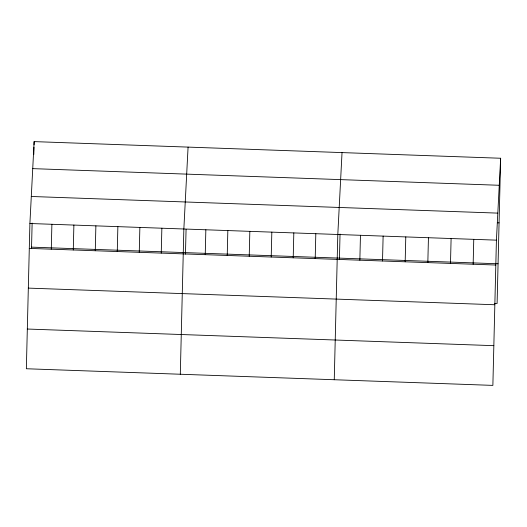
<?xml version="1.0" encoding="UTF-8"?>
<svg xmlns="http://www.w3.org/2000/svg" width="527" height="527" viewBox="0 0 527 527"><rect width="100%" height="100%" fill="white"/><g stroke="black" fill="none" stroke-linecap="round" stroke-linejoin="round"><path stroke-width="0.79" d="M29.901 223.501L26.35 368.748L492.87 385.389L496.421 240.147L500.65 158.252L34.13 141.611L29.901 223.501L496.421 240.147M31.508 248.698L32.134 223.066M33.814 154.457L33.991 147.231M34.051 144.826L34.13 141.611M51.284 249.179L51.89 224.291M73.279 249.963L73.885 225.075M95.268 250.747L95.881 225.859M117.264 251.531L117.87 226.643M139.26 252.314L139.866 227.427M161.249 253.105L161.861 228.211M180.3 374.236L183.851 228.995L188.08 147.105M185.464 254.185L186.071 229.364M205.24 254.673L205.846 229.779M227.229 255.457L227.835 230.562M249.225 256.241L249.831 231.346M271.214 257.024L271.827 232.13M293.21 257.808L293.816 232.914M315.205 258.592L315.811 233.705M334.256 379.73L337.807 234.489L342.03 152.593M339.414 259.679L340.04 234.054M359.855 260.186L360.461 235.292M382.516 260.997L383.122 236.103M405.177 261.8L405.783 236.913M427.832 262.611L428.444 237.717M450.493 263.421L451.105 238.527M473.154 264.225L473.76 239.337M500.65 158.252L497.099 303.499L494.675 303.407M32.733 168.633L499.253 185.28M31.297 196.479L497.817 213.119M497.455 222.802L499.069 222.862M31.548 247.137L498.068 263.783M29.295 248.395L495.815 265.035M28.32 288.111L494.84 304.751M27.318 329.032L493.845 345.672"/></g></svg>
